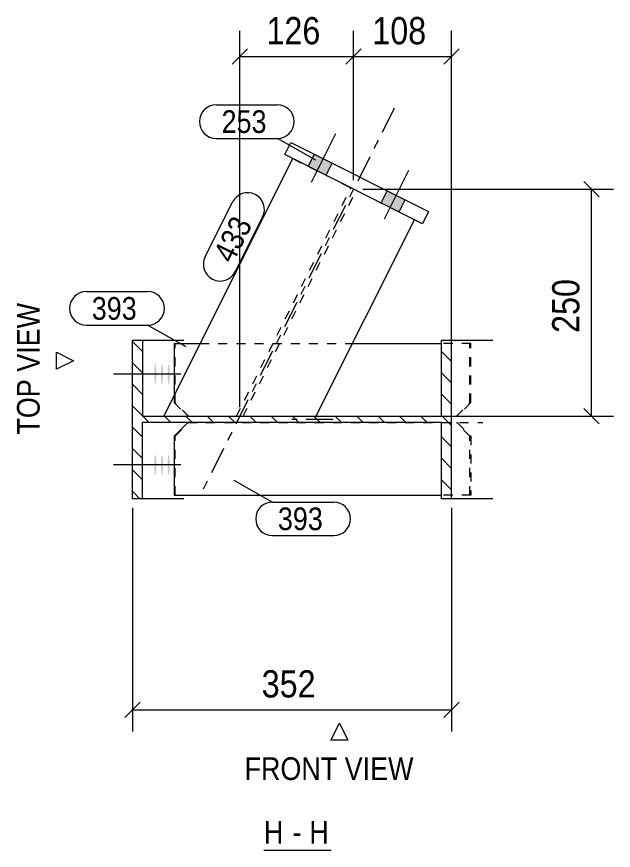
# Model space of a CAD drawing. Header units: millimetres. Extents: x 2 to 825, y 1 to 579.
# Drawn here: x 510.5 to 576.4, y 122.8 to 214.7 of the extents above; entities that cross this region are included whole.
import ezdxf

# ---------------------------------------------------------------- set-up
doc = ezdxf.new("R2010")
doc.units = ezdxf.units.MM
for name, pattern in [('XKITLINE00', [0]), ('XKITLINE01', [4, 1, -1, 1, -1]), ('XKITLINE03', [6, 3, -1, 1, -1])]:
    doc.linetypes.add(name, pattern=pattern)
for name, color, linetype, lineweight in [('Bolt', 3, 'Continuous', 0), ('Dimensions', 7, 'Continuous', 0), ('OtherObjectType', 7, 'Continuous', 0), ('Part', 2, 'Continuous', 0), ('PartMark', 7, 'Continuous', 0)]:
    doc.layers.add(name, color=color, linetype=linetype, lineweight=lineweight)
doc.styles.add('ARIAL', font='ARIAL.TTF')

# ---------------------------------------------------------------- blocks, each defined once
blk = doc.blocks.new('*A11')
at = {"layer": 'Part', "color": 7, "linetype": 'XKITLINE00', "lineweight": 0}
for p, q in [((524.407, 177.814), (523.301, 178.92)), ((558.495, 176.729), (557.389, 177.835)), ((524.407, 175.457), (523.301, 176.563)), ((558.495, 174.371), (557.389, 175.477)), ((524.407, 173.1), (523.301, 174.206)), ((558.495, 172.014), (557.389, 173.12)), ((525.163, 169.986), (523.301, 171.848)), ((527.521, 169.986), (526.821, 170.686)), ((529.878, 169.986), (529.178, 170.686)), ((532.235, 169.986), (531.535, 170.686)), ((534.593, 169.986), (533.893, 170.686)), ((536.95, 169.986), (536.25, 170.686)), ((539.307, 169.986), (538.607, 170.686)), ((541.665, 169.986), (540.965, 170.686)), ((544.022, 169.986), (543.322, 170.686)), ((546.379, 169.986), (545.679, 170.686)), ((548.737, 169.986), (548.037, 170.686)), ((551.094, 169.986), (550.394, 170.686)), ((553.451, 169.986), (552.751, 170.686)), ((555.809, 169.986), (555.109, 170.686)), ((558.495, 169.657), (557.389, 170.763)), ((524.407, 168.385), (523.301, 169.491)), ((558.495, 167.299), (557.389, 168.405)), ((524.407, 166.028), (523.301, 167.134)), ((558.495, 164.942), (557.389, 166.048)), ((524.407, 163.67), (523.301, 164.776)), ((558.495, 162.585), (557.389, 163.691)), ((524.134, 161.586), (523.301, 162.419))]:
    blk.add_line(p, q, dxfattribs=at)
blk = doc.blocks.new('*A149')
at = {"layer": 'Bolt'}
for points in [[(525.712, 175.39), (525.712, 175.444), (525.713, 175.497), (525.714, 175.551), (525.715, 175.603), (525.716, 175.655), (525.718, 175.707), (525.72, 175.757), (525.722, 175.806), (525.725, 175.854), (525.728, 175.901), (525.731, 175.947), (525.734, 175.991), (525.738, 176.034), (525.741, 176.075), (525.745, 176.114), (525.749, 176.151), (525.754, 176.186), (525.758, 176.219), (525.763, 176.251), (525.767, 176.279), (525.772, 176.306), (525.777, 176.33), (525.783, 176.352), (525.788, 176.372), (525.793, 176.389), (525.799, 176.403), (525.804, 176.415), (525.81, 176.424), (525.815, 176.431), (525.821, 176.435), (525.827, 176.436), (525.832, 176.435), (525.838, 176.431), (525.844, 176.424), (525.849, 176.415), (525.855, 176.403), (525.86, 176.389), (525.866, 176.372), (525.871, 176.352), (525.876, 176.33), (525.881, 176.306), (525.886, 176.279), (525.891, 176.251), (525.896, 176.219), (525.9, 176.186), (525.904, 176.151), (525.908, 176.114), (525.912, 176.075), (525.916, 176.034), (525.919, 175.991), (525.923, 175.947), (525.926, 175.901), (525.929, 175.854), (525.931, 175.806), (525.933, 175.757), (525.935, 175.707), (525.937, 175.655), (525.939, 175.603), (525.94, 175.551), (525.941, 175.497), (525.942, 175.444), (525.942, 175.39), (525.942, 175.336), (525.942, 175.282), (525.942, 175.228), (525.941, 175.175), (525.94, 175.121), (525.939, 175.069), (525.937, 175.017), (525.935, 174.965), (525.933, 174.915), (525.931, 174.866), (525.929, 174.817), (525.926, 174.77), (525.923, 174.725), (525.919, 174.681), (525.916, 174.638), (525.912, 174.597), (525.908, 174.558), (525.904, 174.521), (525.9, 174.486), (525.896, 174.452), (525.891, 174.421), (525.886, 174.392), (525.881, 174.366), (525.876, 174.342), (525.871, 174.32), (525.866, 174.3), (525.86, 174.283), (525.855, 174.269), (525.849, 174.257), (525.844, 174.248), (525.838, 174.241), (525.832, 174.237), (525.827, 174.236), (525.821, 174.237), (525.815, 174.241), (525.81, 174.248), (525.804, 174.257), (525.799, 174.269), (525.793, 174.283), (525.788, 174.3), (525.783, 174.32), (525.777, 174.342), (525.772, 174.366), (525.767, 174.392), (525.763, 174.421), (525.758, 174.452), (525.754, 174.486), (525.749, 174.521), (525.745, 174.558), (525.741, 174.597), (525.738, 174.638), (525.734, 174.681), (525.731, 174.725), (525.728, 174.77), (525.725, 174.817), (525.722, 174.866), (525.72, 174.915), (525.718, 174.965), (525.716, 175.017), (525.715, 175.069), (525.714, 175.121), (525.713, 175.175), (525.712, 175.228), (525.712, 175.282), (525.711, 175.336)], [(526.446, 175.39), (526.446, 175.444), (526.447, 175.497), (526.448, 175.551), (526.449, 175.603), (526.451, 175.655), (526.452, 175.707), (526.454, 175.757), (526.457, 175.806), (526.459, 175.854), (526.462, 175.901), (526.465, 175.947), (526.468, 175.991), (526.472, 176.034), (526.476, 176.075), (526.479, 176.114), (526.484, 176.151), (526.488, 176.186), (526.492, 176.219), (526.497, 176.251), (526.502, 176.279), (526.507, 176.306), (526.512, 176.33), (526.517, 176.352), (526.522, 176.372), (526.528, 176.389), (526.533, 176.403), (526.539, 176.415), (526.544, 176.424), (526.55, 176.431), (526.555, 176.435), (526.561, 176.436), (526.567, 176.435), (526.572, 176.431), (526.578, 176.424), (526.584, 176.415), (526.589, 176.403), (526.595, 176.389), (526.6, 176.372), (526.605, 176.352), (526.61, 176.33), (526.615, 176.306), (526.62, 176.279), (526.625, 176.251), (526.63, 176.219), (526.634, 176.186), (526.639, 176.151), (526.643, 176.114), (526.647, 176.075), (526.65, 176.034), (526.654, 175.991), (526.657, 175.947), (526.66, 175.901), (526.663, 175.854), (526.665, 175.806), (526.668, 175.757), (526.67, 175.707), (526.671, 175.655), (526.673, 175.603), (526.674, 175.551), (526.675, 175.497), (526.676, 175.444), (526.676, 175.39), (526.676, 175.336), (526.676, 175.282), (526.676, 175.228), (526.675, 175.175), (526.674, 175.121), (526.673, 175.069), (526.671, 175.017), (526.67, 174.965), (526.668, 174.915), (526.665, 174.866), (526.663, 174.817), (526.66, 174.77), (526.657, 174.725), (526.654, 174.681), (526.65, 174.638), (526.647, 174.597), (526.643, 174.558), (526.639, 174.521), (526.634, 174.486), (526.63, 174.452), (526.625, 174.421), (526.62, 174.392), (526.615, 174.366), (526.61, 174.342), (526.605, 174.32), (526.6, 174.3), (526.595, 174.283), (526.589, 174.269), (526.584, 174.257), (526.578, 174.248), (526.572, 174.241), (526.567, 174.237), (526.561, 174.236), (526.555, 174.237), (526.55, 174.241), (526.544, 174.248), (526.539, 174.257), (526.533, 174.269), (526.528, 174.283), (526.522, 174.3), (526.517, 174.32), (526.512, 174.342), (526.507, 174.366), (526.502, 174.392), (526.497, 174.421), (526.492, 174.452), (526.488, 174.486), (526.484, 174.521), (526.479, 174.558), (526.476, 174.597), (526.472, 174.638), (526.468, 174.681), (526.465, 174.725), (526.462, 174.77), (526.459, 174.817), (526.457, 174.866), (526.454, 174.915), (526.452, 174.965), (526.451, 175.017), (526.449, 175.069), (526.448, 175.121), (526.447, 175.175), (526.446, 175.228), (526.446, 175.282), (526.446, 175.336)], [(527.18, 175.39), (527.18, 175.444), (527.181, 175.497), (527.182, 175.551), (527.183, 175.603), (527.185, 175.655), (527.187, 175.707), (527.189, 175.757), (527.191, 175.806), (527.194, 175.854), (527.196, 175.901), (527.199, 175.947), (527.203, 175.991), (527.206, 176.034), (527.21, 176.075), (527.214, 176.114), (527.218, 176.151), (527.222, 176.186), (527.227, 176.219), (527.231, 176.251), (527.236, 176.279), (527.241, 176.306), (527.246, 176.33), (527.251, 176.352), (527.256, 176.372), (527.262, 176.389), (527.267, 176.403), (527.273, 176.415), (527.278, 176.424), (527.284, 176.431), (527.29, 176.435), (527.295, 176.436), (527.301, 176.435), (527.307, 176.431), (527.312, 176.424), (527.318, 176.415), (527.323, 176.403), (527.329, 176.389), (527.334, 176.372), (527.339, 176.352), (527.345, 176.33), (527.35, 176.306), (527.355, 176.279), (527.359, 176.251), (527.364, 176.219), (527.369, 176.186), (527.373, 176.151), (527.377, 176.114), (527.381, 176.075), (527.385, 176.034), (527.388, 175.991), (527.391, 175.947), (527.394, 175.901), (527.397, 175.854), (527.4, 175.806), (527.402, 175.757), (527.404, 175.707), (527.406, 175.655), (527.407, 175.603), (527.408, 175.551), (527.409, 175.497), (527.41, 175.444), (527.411, 175.39), (527.411, 175.336), (527.411, 175.282), (527.41, 175.228), (527.409, 175.175), (527.408, 175.121), (527.407, 175.069), (527.406, 175.017), (527.404, 174.965), (527.402, 174.915), (527.4, 174.866), (527.397, 174.817), (527.394, 174.77), (527.391, 174.725), (527.388, 174.681), (527.385, 174.638), (527.381, 174.597), (527.377, 174.558), (527.373, 174.521), (527.369, 174.486), (527.364, 174.452), (527.359, 174.421), (527.355, 174.392), (527.35, 174.366), (527.345, 174.342), (527.339, 174.32), (527.334, 174.3), (527.329, 174.283), (527.323, 174.269), (527.318, 174.257), (527.312, 174.248), (527.307, 174.241), (527.301, 174.237), (527.295, 174.236), (527.29, 174.237), (527.284, 174.241), (527.278, 174.248), (527.273, 174.257), (527.267, 174.269), (527.262, 174.283), (527.256, 174.3), (527.251, 174.32), (527.246, 174.342), (527.241, 174.366), (527.236, 174.392), (527.231, 174.421), (527.227, 174.452), (527.222, 174.486), (527.218, 174.521), (527.214, 174.558), (527.21, 174.597), (527.206, 174.638), (527.203, 174.681), (527.199, 174.725), (527.196, 174.77), (527.194, 174.817), (527.191, 174.866), (527.189, 174.915), (527.187, 174.965), (527.185, 175.017), (527.183, 175.069), (527.182, 175.121), (527.181, 175.175), (527.18, 175.228), (527.18, 175.282), (527.18, 175.336)], [(525.712, 165.39), (525.712, 165.444), (525.713, 165.497), (525.714, 165.551), (525.715, 165.603), (525.716, 165.655), (525.718, 165.707), (525.72, 165.757), (525.722, 165.806), (525.725, 165.854), (525.728, 165.901), (525.731, 165.947), (525.734, 165.991), (525.738, 166.034), (525.741, 166.075), (525.745, 166.114), (525.749, 166.151), (525.754, 166.186), (525.758, 166.219), (525.763, 166.251), (525.767, 166.279), (525.772, 166.306), (525.777, 166.33), (525.783, 166.352), (525.788, 166.372), (525.793, 166.389), (525.799, 166.403), (525.804, 166.415), (525.81, 166.424), (525.815, 166.431), (525.821, 166.435), (525.827, 166.436), (525.832, 166.435), (525.838, 166.431), (525.844, 166.424), (525.849, 166.415), (525.855, 166.403), (525.86, 166.389), (525.866, 166.372), (525.871, 166.352), (525.876, 166.33), (525.881, 166.306), (525.886, 166.279), (525.891, 166.251), (525.896, 166.219), (525.9, 166.186), (525.904, 166.151), (525.908, 166.114), (525.912, 166.075), (525.916, 166.034), (525.919, 165.991), (525.923, 165.947), (525.926, 165.901), (525.929, 165.854), (525.931, 165.806), (525.933, 165.757), (525.935, 165.707), (525.937, 165.655), (525.939, 165.603), (525.94, 165.551), (525.941, 165.497), (525.942, 165.444), (525.942, 165.39), (525.942, 165.336), (525.942, 165.282), (525.942, 165.228), (525.941, 165.175), (525.94, 165.121), (525.939, 165.069), (525.937, 165.017), (525.935, 164.965), (525.933, 164.915), (525.931, 164.866), (525.929, 164.817), (525.926, 164.77), (525.923, 164.725), (525.919, 164.681), (525.916, 164.638), (525.912, 164.597), (525.908, 164.558), (525.904, 164.521), (525.9, 164.486), (525.896, 164.452), (525.891, 164.421), (525.886, 164.392), (525.881, 164.366), (525.876, 164.342), (525.871, 164.32), (525.866, 164.3), (525.86, 164.283), (525.855, 164.269), (525.849, 164.257), (525.844, 164.248), (525.838, 164.241), (525.832, 164.237), (525.827, 164.236), (525.821, 164.237), (525.815, 164.241), (525.81, 164.248), (525.804, 164.257), (525.799, 164.269), (525.793, 164.283), (525.788, 164.3), (525.783, 164.32), (525.777, 164.342), (525.772, 164.366), (525.767, 164.392), (525.763, 164.421), (525.758, 164.452), (525.754, 164.486), (525.749, 164.521), (525.745, 164.558), (525.741, 164.597), (525.738, 164.638), (525.734, 164.681), (525.731, 164.725), (525.728, 164.77), (525.725, 164.817), (525.722, 164.866), (525.72, 164.915), (525.718, 164.965), (525.716, 165.017), (525.715, 165.069), (525.714, 165.121), (525.713, 165.175), (525.712, 165.228), (525.712, 165.282), (525.711, 165.336)], [(526.446, 165.39), (526.446, 165.444), (526.447, 165.497), (526.448, 165.551), (526.449, 165.603), (526.451, 165.655), (526.452, 165.707), (526.454, 165.757), (526.457, 165.806), (526.459, 165.854), (526.462, 165.901), (526.465, 165.947), (526.468, 165.991), (526.472, 166.034), (526.476, 166.075), (526.479, 166.114), (526.484, 166.151), (526.488, 166.186), (526.492, 166.219), (526.497, 166.251), (526.502, 166.279), (526.507, 166.306), (526.512, 166.33), (526.517, 166.352), (526.522, 166.372), (526.528, 166.389), (526.533, 166.403), (526.539, 166.415), (526.544, 166.424), (526.55, 166.431), (526.555, 166.435), (526.561, 166.436), (526.567, 166.435), (526.572, 166.431), (526.578, 166.424), (526.584, 166.415), (526.589, 166.403), (526.595, 166.389), (526.6, 166.372), (526.605, 166.352), (526.61, 166.33), (526.615, 166.306), (526.62, 166.279), (526.625, 166.251), (526.63, 166.219), (526.634, 166.186), (526.639, 166.151), (526.643, 166.114), (526.647, 166.075), (526.65, 166.034), (526.654, 165.991), (526.657, 165.947), (526.66, 165.901), (526.663, 165.854), (526.665, 165.806), (526.668, 165.757), (526.67, 165.707), (526.671, 165.655), (526.673, 165.603), (526.674, 165.551), (526.675, 165.497), (526.676, 165.444), (526.676, 165.39), (526.676, 165.336), (526.676, 165.282), (526.676, 165.228), (526.675, 165.175), (526.674, 165.121), (526.673, 165.069), (526.671, 165.017), (526.67, 164.965), (526.668, 164.915), (526.665, 164.866), (526.663, 164.817), (526.66, 164.77), (526.657, 164.725), (526.654, 164.681), (526.65, 164.638), (526.647, 164.597), (526.643, 164.558), (526.639, 164.521), (526.634, 164.486), (526.63, 164.452), (526.625, 164.421), (526.62, 164.392), (526.615, 164.366), (526.61, 164.342), (526.605, 164.32), (526.6, 164.3), (526.595, 164.283), (526.589, 164.269), (526.584, 164.257), (526.578, 164.248), (526.572, 164.241), (526.567, 164.237), (526.561, 164.236), (526.555, 164.237), (526.55, 164.241), (526.544, 164.248), (526.539, 164.257), (526.533, 164.269), (526.528, 164.283), (526.522, 164.3), (526.517, 164.32), (526.512, 164.342), (526.507, 164.366), (526.502, 164.392), (526.497, 164.421), (526.492, 164.452), (526.488, 164.486), (526.484, 164.521), (526.479, 164.558), (526.476, 164.597), (526.472, 164.638), (526.468, 164.681), (526.465, 164.725), (526.462, 164.77), (526.459, 164.817), (526.457, 164.866), (526.454, 164.915), (526.452, 164.965), (526.451, 165.017), (526.449, 165.069), (526.448, 165.121), (526.447, 165.175), (526.446, 165.228), (526.446, 165.282), (526.446, 165.336)], [(527.18, 165.39), (527.18, 165.444), (527.181, 165.497), (527.182, 165.551), (527.183, 165.603), (527.185, 165.655), (527.187, 165.707), (527.189, 165.757), (527.191, 165.806), (527.194, 165.854), (527.196, 165.901), (527.199, 165.947), (527.203, 165.991), (527.206, 166.034), (527.21, 166.075), (527.214, 166.114), (527.218, 166.151), (527.222, 166.186), (527.227, 166.219), (527.231, 166.251), (527.236, 166.279), (527.241, 166.306), (527.246, 166.33), (527.251, 166.352), (527.256, 166.372), (527.262, 166.389), (527.267, 166.403), (527.273, 166.415), (527.278, 166.424), (527.284, 166.431), (527.29, 166.435), (527.295, 166.436), (527.301, 166.435), (527.307, 166.431), (527.312, 166.424), (527.318, 166.415), (527.323, 166.403), (527.329, 166.389), (527.334, 166.372), (527.339, 166.352), (527.345, 166.33), (527.35, 166.306), (527.355, 166.279), (527.359, 166.251), (527.364, 166.219), (527.369, 166.186), (527.373, 166.151), (527.377, 166.114), (527.381, 166.075), (527.385, 166.034), (527.388, 165.991), (527.391, 165.947), (527.394, 165.901), (527.397, 165.854), (527.4, 165.806), (527.402, 165.757), (527.404, 165.707), (527.406, 165.655), (527.407, 165.603), (527.408, 165.551), (527.409, 165.497), (527.41, 165.444), (527.411, 165.39), (527.411, 165.336), (527.411, 165.282), (527.41, 165.228), (527.409, 165.175), (527.408, 165.121), (527.407, 165.069), (527.406, 165.017), (527.404, 164.965), (527.402, 164.915), (527.4, 164.866), (527.397, 164.817), (527.394, 164.77), (527.391, 164.725), (527.388, 164.681), (527.385, 164.638), (527.381, 164.597), (527.377, 164.558), (527.373, 164.521), (527.369, 164.486), (527.364, 164.452), (527.359, 164.421), (527.355, 164.392), (527.35, 164.366), (527.345, 164.342), (527.339, 164.32), (527.334, 164.3), (527.329, 164.283), (527.323, 164.269), (527.318, 164.257), (527.312, 164.248), (527.307, 164.241), (527.301, 164.237), (527.295, 164.236), (527.29, 164.237), (527.284, 164.241), (527.278, 164.248), (527.273, 164.257), (527.267, 164.269), (527.262, 164.283), (527.256, 164.3), (527.251, 164.32), (527.246, 164.342), (527.241, 164.366), (527.236, 164.392), (527.231, 164.421), (527.227, 164.452), (527.222, 164.486), (527.218, 164.521), (527.214, 164.558), (527.21, 164.597), (527.206, 164.638), (527.203, 164.681), (527.199, 164.725), (527.196, 164.77), (527.194, 164.817), (527.191, 164.866), (527.189, 164.915), (527.187, 164.965), (527.185, 165.017), (527.183, 165.069), (527.182, 165.121), (527.181, 165.175), (527.18, 165.228), (527.18, 165.282), (527.18, 165.336)]]:
    blk.add_hatch(color=3, dxfattribs=at).paths.add_polyline_path(points, flags=17)
at = {"layer": 'Bolt', "color": 3, "linetype": 'XKITLINE00', "lineweight": 0}
for p, q in [((527.169, 175.336), (521.202, 175.336)), ((527.904, 175.336), (521.937, 175.336)), ((528.638, 175.336), (522.671, 175.336)), ((527.169, 165.336), (521.202, 165.336)), ((527.904, 165.336), (521.937, 165.336)), ((528.638, 165.336), (522.671, 165.336))]:
    blk.add_line(p, q, dxfattribs=at)
blk = doc.blocks.new('*A150')
at = {"layer": 'Bolt'}
for points in [[(542.696, 198.232), (543.369, 199.573), (545.335, 198.587), (544.663, 197.246)], [(542.696, 198.232), (543.369, 199.573), (545.335, 198.587), (544.663, 197.246)], [(542.696, 198.232), (543.369, 199.573), (545.335, 198.587), (544.663, 197.246)], [(550.741, 194.197), (551.413, 195.538), (553.38, 194.551), (552.707, 193.211)], [(550.741, 194.197), (551.413, 195.538), (553.38, 194.551), (552.707, 193.211)], [(550.741, 194.197), (551.413, 195.538), (553.38, 194.551), (552.707, 193.211)]]:
    blk.add_hatch(color=3, dxfattribs=at).paths.add_polyline_path(points, flags=17)
at = {"layer": 'Bolt', "color": 3, "linetype": 'XKITLINE00', "lineweight": 0}
for p, q in [((543.052, 196.488), (545.742, 201.851)), ((543.052, 196.488), (545.742, 201.851)), ((543.052, 196.488), (545.742, 201.851)), ((542.696, 198.232), (543.369, 199.573)), ((542.696, 198.232), (543.369, 199.573)), ((542.696, 198.232), (543.369, 199.573)), ((544.663, 197.246), (545.335, 198.587)), ((544.663, 197.246), (545.335, 198.587)), ((544.663, 197.246), (545.335, 198.587)), ((551.096, 192.452), (553.787, 197.815)), ((551.096, 192.452), (553.787, 197.815)), ((551.096, 192.452), (553.787, 197.815)), ((550.741, 194.197), (551.413, 195.538)), ((550.741, 194.197), (551.413, 195.538)), ((550.741, 194.197), (551.413, 195.538)), ((552.707, 193.211), (553.38, 194.551)), ((552.707, 193.211), (553.38, 194.551)), ((552.707, 193.211), (553.38, 194.551))]:
    blk.add_line(p, q, dxfattribs=at)
blk = doc.blocks.new('*A151')
at = {"layer": 'Part', "color": 2, "linetype": 'XKITLINE00', "lineweight": 0}
for p, q in [((523.301, 161.586), (523.301, 179.086)), ((523.301, 179.086), (528.968, 179.086)), ((524.407, 179.086), (524.407, 170.686)), ((557.389, 170.686), (557.389, 179.086)), ((557.389, 179.086), (563.056, 179.086)), ((558.495, 161.586), (558.495, 179.086)), ((524.407, 170.686), (557.389, 170.686)), ((557.389, 169.986), (524.407, 169.986)), ((524.407, 161.586), (524.407, 169.986)), ((557.389, 161.586), (557.389, 169.986)), ((528.968, 161.586), (523.301, 161.586)), ((563.056, 161.586), (557.389, 161.586))]:
    blk.add_line(p, q, dxfattribs=at)
at = {"layer": 'Part', "color": 7, "linetype": 'XKITLINE03', "lineweight": 0}
blk.add_line((545.459, 170.336), (540.898, 170.336), dxfattribs=at)
at = {"layer": 'Part', "color": 7, "linetype": 'XKITLINE01', "lineweight": 0}
for p, q in [((557.389, 170.686), (561.95, 170.686)), ((557.389, 169.986), (561.95, 169.986))]:
    blk.add_line(p, q, dxfattribs=at)
blk = doc.blocks.new('*A152')
at = {"layer": 'Part', "color": 2, "linetype": 'XKITLINE00', "lineweight": 0}
for p, q in [((540.104, 199.532), (540.777, 200.873)), ((540.777, 200.873), (555.972, 193.251)), ((555.3, 191.91), (540.104, 199.532)), ((555.972, 193.251), (555.3, 191.91))]:
    blk.add_line(p, q, dxfattribs=at)
blk = doc.blocks.new('*A153')
at = {"layer": 'Part', "color": 7, "linetype": 'XKITLINE03', "lineweight": 0}
blk.add_line((552.185, 204.66), (530.66, 161.747), dxfattribs=at)
at = {"layer": 'Part', "color": 2, "linetype": 'XKITLINE00', "lineweight": 0}
for p, q in [((526.753, 170.686), (540.998, 199.084)), ((554.406, 192.359), (543.535, 170.686))]:
    blk.add_line(p, q, dxfattribs=at)
at = {"layer": 'Part', "color": 7, "linetype": 'XKITLINE01', "lineweight": 0}
for p, q in [((540.998, 199.084), (554.406, 192.359)), ((534.78, 170.686), (547.411, 195.867)), ((535.508, 170.686), (547.992, 195.576)), ((526.753, 170.686), (543.535, 170.686))]:
    blk.add_line(p, q, dxfattribs=at)
blk = doc.blocks.new('*A154')
at = {"layer": 'Part', "color": 2, "linetype": 'XKITLINE00', "lineweight": 0}
for p, q in [((527.904, 178.686), (527.904, 172.98)), ((527.904, 178.686), (530.766, 178.686)), ((547.547, 178.686), (557.389, 178.686))]:
    blk.add_line(p, q, dxfattribs=at)
at = {"layer": 'Part', "color": 7, "linetype": 'XKITLINE01', "lineweight": 0}
for p, q in [((528.009, 172.186), (528.009, 178.686)), ((530.766, 178.686), (547.547, 178.686)), ((560.628, 178.686), (557.389, 178.686)), ((560.523, 172.186), (560.523, 178.686)), ((560.628, 172.186), (560.628, 178.686)), ((527.904, 172.98), (527.904, 172.186)), ((527.904, 172.186), (529.396, 170.686)), ((527.904, 172.186), (528.009, 172.186)), ((529.501, 170.686), (528.009, 172.186)), ((559.031, 170.686), (560.523, 172.186)), ((560.628, 172.186), (559.136, 170.686)), ((560.523, 172.186), (560.628, 172.186)), ((529.396, 170.686), (559.136, 170.686))]:
    blk.add_line(p, q, dxfattribs=at)
blk = doc.blocks.new('*A155')
at = {"layer": 'Part', "color": 2, "linetype": 'XKITLINE00', "lineweight": 0}
for p, q in [((527.904, 168.486), (529.396, 169.986)), ((527.904, 168.486), (527.904, 161.986)), ((527.904, 161.986), (557.389, 161.986))]:
    blk.add_line(p, q, dxfattribs=at)
at = {"layer": 'Part', "color": 7, "linetype": 'XKITLINE01', "lineweight": 0}
for p, q in [((528.009, 168.486), (529.501, 169.986)), ((529.396, 169.986), (559.136, 169.986)), ((560.523, 168.486), (559.031, 169.986)), ((559.136, 169.986), (560.628, 168.486)), ((528.009, 168.486), (527.904, 168.486)), ((528.009, 161.986), (528.009, 168.486)), ((560.628, 168.486), (560.523, 168.486)), ((560.523, 161.986), (560.523, 168.486)), ((560.628, 168.486), (560.628, 161.986)), ((560.628, 161.986), (557.389, 161.986))]:
    blk.add_line(p, q, dxfattribs=at)
blk = doc.blocks.new('*A366')
at = {"layer": 'Dimensions', "color": 7, "linetype": 'XKITLINE00', "lineweight": 0}
for p, q in [((573.102, 196.57), (574.799, 194.873)), ((548.702, 195.721), (576.35, 195.721)), ((573.95, 170.686), (573.95, 195.721)), ((573.102, 171.534), (574.799, 169.837)), ((558.389, 170.686), (576.35, 170.686))]:
    blk.add_line(p, q, dxfattribs=at)
at = {"layer": 'Dimensions', "color": 3}
for p in [(573.95, 195.721), (573.95, 170.686)]:
    blk.add_point(p, dxfattribs=at)
at = {"layer": 'Dimensions', "color": 3, "style": 'ARIAL', "width": 0.85}
blk.add_text('250', height=3, rotation=90.00021, dxfattribs=at).set_placement((572.6, 179.866))
blk = doc.blocks.new('*A367')
at = {"layer": 'Dimensions', "color": 7, "linetype": 'XKITLINE00', "lineweight": 0}
for p, q in [((535.144, 171.686), (535.144, 213.186)), ((547.702, 196.721), (547.702, 213.186)), ((535.992, 211.184), (534.295, 209.487)), ((548.55, 211.184), (546.853, 209.487)), ((535.144, 210.336), (547.702, 210.336))]:
    blk.add_line(p, q, dxfattribs=at)
at = {"layer": 'Dimensions', "color": 3}
for p in [(535.144, 210.336), (547.702, 210.336)]:
    blk.add_point(p, dxfattribs=at)
at = {"layer": 'Dimensions', "color": 3, "style": 'ARIAL', "width": 0.85}
blk.add_text('126', height=3, dxfattribs=at).set_placement((538.085, 211.686))
blk = doc.blocks.new('*A368')
at = {"layer": 'Dimensions', "color": 7, "linetype": 'XKITLINE00', "lineweight": 0}
for p, q in [((547.702, 196.721), (547.702, 213.186)), ((558.495, 162.586), (558.495, 213.186)), ((548.55, 211.184), (546.853, 209.487)), ((559.344, 211.184), (557.647, 209.487)), ((547.702, 210.336), (558.495, 210.336))]:
    blk.add_line(p, q, dxfattribs=at)
at = {"layer": 'Dimensions', "color": 3}
for p in [(547.702, 210.336), (558.495, 210.336)]:
    blk.add_point(p, dxfattribs=at)
at = {"layer": 'Dimensions', "color": 3, "style": 'ARIAL', "width": 0.85}
blk.add_text('108', height=3, dxfattribs=at).set_placement((549.761, 211.686))
blk = doc.blocks.new('*A369')
at = {"layer": 'Dimensions', "color": 7, "linetype": 'XKITLINE00', "lineweight": 0}
for p, q in [((523.301, 160.586), (523.301, 135.936)), ((558.495, 160.586), (558.495, 135.936)), ((524.15, 139.184), (522.452, 137.487)), ((559.344, 139.184), (557.647, 137.487)), ((523.301, 138.336), (558.495, 138.336))]:
    blk.add_line(p, q, dxfattribs=at)
at = {"layer": 'Dimensions', "color": 3}
for p in [(523.301, 138.336), (558.495, 138.336)]:
    blk.add_point(p, dxfattribs=at)
at = {"layer": 'Dimensions', "color": 3, "style": 'ARIAL', "width": 0.85}
blk.add_text('352', height=3, dxfattribs=at).set_placement((537.56, 139.686))
blk = doc.blocks.new('*A370')
at = {"layer": 'PartMark', "color": 7, "linetype": 'XKITLINE00', "lineweight": 0}
for p, q in [((532.535, 205.013), (539.298, 205.013)), ((532.535, 201.313), (539.298, 201.313)), ((543.541, 198.92), (539.298, 201.313))]:
    blk.add_line(p, q, dxfattribs=at)
for centre, start, end in [((532.535, 203.163), 90, 270), ((539.298, 203.163), 270, 90)]:
    blk.add_arc(centre, 1.85, start, end, dxfattribs=at)
at = {"layer": 'PartMark', "color": 3, "style": 'ARIAL', "width": 0.85}
blk.add_text('253', height=2.5, dxfattribs=at).set_placement((533.135, 201.913))
blk = doc.blocks.new('*A371')
at = {"layer": 'PartMark', "color": 7, "linetype": 'XKITLINE00', "lineweight": 0}
for p, q in [((531.319, 188.263), (534.351, 194.307)), ((534.626, 186.604), (537.658, 192.648))]:
    blk.add_line(p, q, dxfattribs=at)
for centre, start, end in [((536.004, 193.478), 333.36149, 153.36149), ((532.972, 187.433), 153.36149, 333.36149)]:
    blk.add_arc(centre, 1.85, start, end, dxfattribs=at)
at = {"layer": 'PartMark', "color": 3, "style": 'ARIAL', "width": 0.85}
blk.add_text('433', height=2.5, rotation=63.3634, dxfattribs=at).set_placement((534.358, 187.409))
blk = doc.blocks.new('*A372')
at = {"layer": 'PartMark', "color": 7, "linetype": 'XKITLINE00', "lineweight": 0}
for p, q in [((518.216, 184.422), (524.979, 184.422)), ((518.216, 180.722), (524.979, 180.722)), ((529.222, 178.33), (524.979, 180.722))]:
    blk.add_line(p, q, dxfattribs=at)
for centre, start, end in [((518.216, 182.572), 90, 270), ((524.979, 182.572), 270, 90)]:
    blk.add_arc(centre, 1.85, start, end, dxfattribs=at)
at = {"layer": 'PartMark', "color": 3, "style": 'ARIAL', "width": 0.85}
blk.add_text('393', height=2.5, dxfattribs=at).set_placement((518.816, 181.322))
blk = doc.blocks.new('*A373')
at = {"layer": 'PartMark', "color": 7, "linetype": 'XKITLINE00', "lineweight": 0}
for p, q in [((534.503, 163.621), (538.746, 161.229)), ((538.746, 161.229), (545.509, 161.229)), ((538.746, 157.529), (545.509, 157.529))]:
    blk.add_line(p, q, dxfattribs=at)
for centre, start, end in [((538.746, 159.379), 90, 270), ((545.509, 159.379), 270, 90)]:
    blk.add_arc(centre, 1.85, start, end, dxfattribs=at)
at = {"layer": 'PartMark', "color": 3, "style": 'ARIAL', "width": 0.85}
blk.add_text('393', height=2.5, dxfattribs=at).set_placement((539.346, 158.129))
blk = doc.blocks.new('*A374')
at = {"layer": 'OtherObjectType', "color": 7, "linetype": 'XKITLINE00', "lineweight": 0}
for p, q in [((514.941, 175.873), (514.941, 177.748)), ((514.941, 177.748), (516.816, 176.811)), ((516.816, 176.811), (514.941, 175.873)), ((516.816, 176.811), (516.816, 176.811)), ((545.196, 134.961), (546.133, 136.836)), ((546.133, 136.836), (547.071, 134.961)), ((546.133, 136.836), (546.133, 136.836)), ((547.071, 134.961), (545.196, 134.961)), ((537.796, 122.836), (545.22, 122.836))]:
    blk.add_line(p, q, dxfattribs=at)
at = {"layer": 'OtherObjectType', "color": 7, "style": 'ARIAL', "width": 0.85}
blk.add_text('TOP VIEW', height=2.5, rotation=90, dxfattribs=at).set_placement((513.066, 168.66))
for s, p in [('FRONT VIEW', (535.669, 130.586)), ('H', (537.796, 123.586)), ('H', (542.813, 123.586)), ('-', (540.953, 123.586))]:
    blk.add_text(s, height=2.5, dxfattribs=at).set_placement(p)

msp = doc.modelspace()

# ---------------------------------------------------------------- block references
at = {"lineweight": 0}
for name in ['*A367', '*A368', '*A370', '*A153', '*A150', '*A152', '*A366', '*A371', '*A372', '*A151', '*A11', '*A154', '*A149', '*A155', '*A373', '*A369']:
    msp.add_blockref(name, (0, 0), dxfattribs=at)
at = {"layer": 'OtherObjectType', "lineweight": 0}
msp.add_blockref('*A374', (0, 0), dxfattribs=at)

doc.saveas('drawing.dxf')
